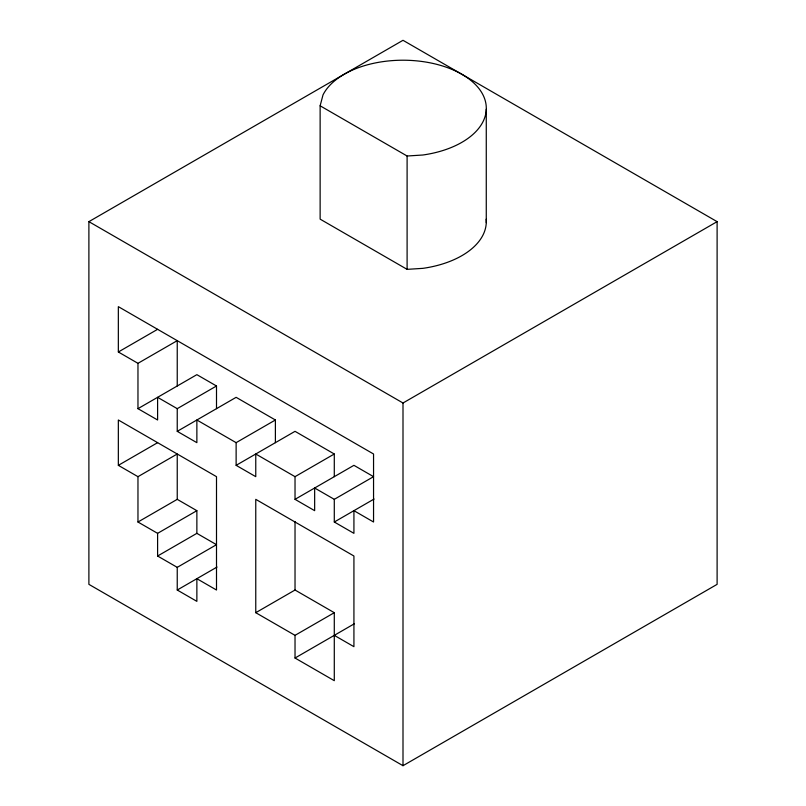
<?xml version="1.0" encoding="UTF-8"?>
<svg xmlns="http://www.w3.org/2000/svg" width="806" height="806" viewBox="0 0 806 806"><rect width="100%" height="100%" fill="white"/><g stroke="black" fill="none" stroke-linecap="round" stroke-linejoin="round"><path stroke-width="1.21" d="M320.133 105.798L323.005 94.907A83.29 48.088 0 0 1 463.097 75.008A83.29 48.088 0 0 1 422.898 155.004L407.101 156.011L320.133 105.798L320.133 219.141L407.101 269.355L422.898 268.348A83.29 48.088 0 0 0 486.179 219.222M88.892 221.65L403 40.3L717.108 221.65L717.108 584.35L403 765.7L88.892 584.35L88.892 221.65L403 403L717.108 221.65M334.289 476.668L334.289 454L295.026 476.668L295.026 499.337L353.925 465.334L373.551 476.668L334.289 499.337L334.289 522.006L353.925 533.34L353.925 510.672L373.551 522.006L373.551 454L118.341 306.653L118.341 351.99L157.603 329.322M118.341 351.99L137.967 363.325L177.239 340.656L177.239 385.993M137.967 363.325L137.967 408.662L196.866 374.659L216.502 385.993L216.502 408.662M137.967 408.662L157.603 419.997L157.603 397.328L177.239 408.662L216.502 385.993M196.866 533.35L196.866 510.682L157.603 533.35L157.603 556.019L196.866 533.35L216.502 544.685L177.239 567.353L177.239 590.022L196.866 601.357L196.866 578.688L216.502 590.022L216.502 476.668L118.341 419.997L118.341 465.344L157.603 442.675M177.239 408.662L177.239 431.331L236.128 397.328L275.39 419.997L275.39 442.665M137.967 476.678L177.239 454.01L177.239 499.347L137.967 522.016L137.967 476.678L118.341 465.344M177.239 431.331L196.866 442.665L196.866 419.997L236.128 442.665L275.39 419.997M236.128 442.665L236.128 465.334L295.026 431.331L334.289 454M177.239 590.022L217.026 567.041M334.289 522.006L374.085 499.035M255.764 612.691L295.026 590.022L334.289 612.691L334.289 680.687L295.026 658.028L295.026 635.35L255.764 612.691L255.764 499.337L353.925 556.009L353.925 646.684L334.289 635.35M295.026 635.35L334.289 612.691M295.026 658.028L354.449 623.713M295.026 476.668L255.764 454L255.764 476.668L236.128 465.334M334.289 499.337L314.652 488.003L314.652 510.672L295.026 499.337M177.239 499.347L196.866 510.682M137.967 522.016L157.603 533.35M157.603 556.019L177.239 567.353M486.27 109.294L486.27 222.637M407.101 156.011L407.101 269.355M403 403L403 765.7M295.026 521.512L295.026 590.022"/></g></svg>
